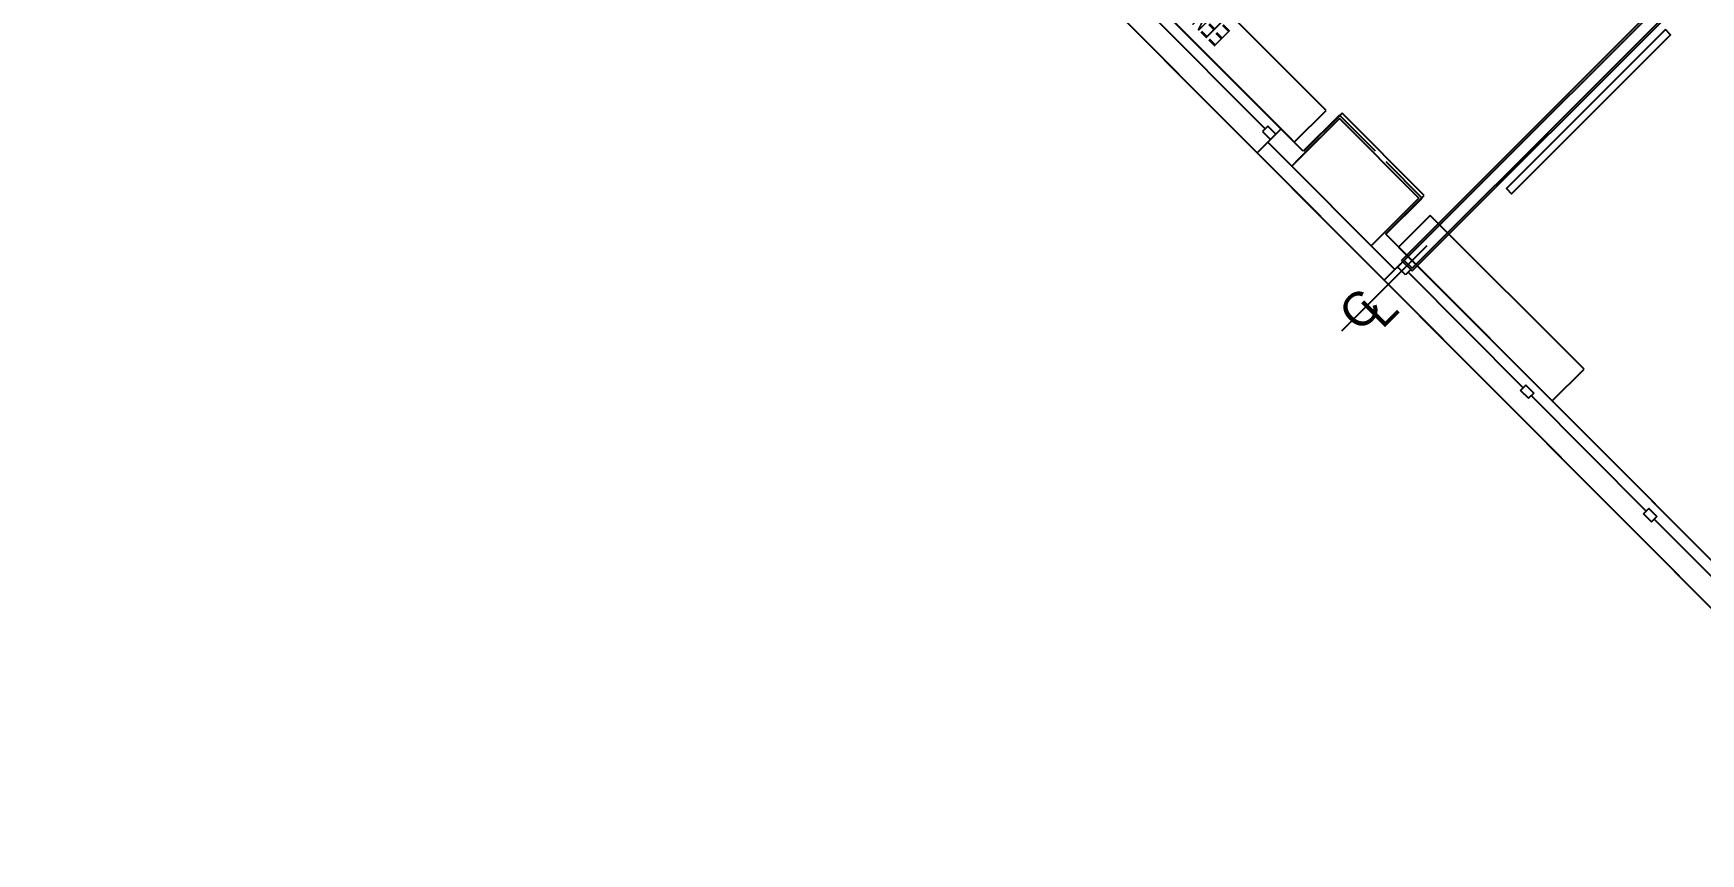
# Model space of a CAD drawing. Extents: x -170 to 1783, y -20 to 1205.
# Drawn here: x -169.9 to 274.9, y 0 to 218.8 of the extents above; entities that cross this region are included whole.
import ezdxf
from ezdxf.enums import TextEntityAlignment as Align

# ---------------------------------------------------------------- set-up
doc = ezdxf.new("R2010")
doc.units = 0
doc.header["$LTSCALE"] = 96
doc.header["$MEASUREMENT"] = 0
for name, color, linetype in [('_DIM_A', 7, 'Continuous'), ('A-E-COLM_A', 7, 'Continuous'), ('A-FURN-P-PNLS-TEXT', 7, 'Continuous'), ('A-GLAZ_A', 7, 'Continuous'), ('A-WALL-BLOW_A', 7, 'Continuous'), ('A-WALL-EXIST_A', 7, 'Continuous'), ('A-WALL-EXT_A', 7, 'Continuous'), ('I-E-FURN_A', 7, 'Continuous'), ('I-E-WALL_A', 7, 'Continuous'), ('I-MECH_A', 7, 'Continuous'), ('I-N-FILL-TNT_A', 7, 'Continuous'), ('I-N-WALL_A', 7, 'Continuous'), ('MAIN_PANEL', 7, 'Continuous'), ('X-BASE-04-EXISTING', 7, 'Continuous'), ('X-BASE-04-EXISTING_A', 7, 'Continuous')]:
    doc.layers.add(name, color=color, linetype=linetype)
doc.styles.add('ARIAL', font='arial.ttf')

# ---------------------------------------------------------------- blocks, each defined once
blk = doc.blocks.new('_BL_0000')
at = {"layer": 'X-BASE-04-EXISTING', "color": 92, "linetype": 'Continuous'}
for p, q in [((15, 18), (-15, 18)), ((-15, 18), (-15, 0)), ((15, 0), (15, 18)), ((-15, 0), (15, 0)), ((-15, 0), (-15, 0))]:
    blk.add_line(p, q, dxfattribs=at)
blk = doc.blocks.new('EC-EFN-244')
at = {"layer": 'A-FURN-P-PNLS-TEXT', "color": 40, "linetype": 'Continuous', "width": 0.577333}
blk.add_text('EFN-244', height=6, dxfattribs=at).set_placement((12.46, 8), align=Align.MIDDLE_CENTER)

msp = doc.modelspace()

# ---------------------------------------------------------------- linework, layer by layer
at = {"layer": '_DIM_A', "color": 212, "linetype": 'Continuous'}
msp.add_line((201.81887, 162.15638), (179.06434, 139.40185), dxfattribs=at)
msp.add_line((201.81887, 162.15638), (179.06434, 139.40185), dxfattribs=at)
at = {"layer": 'A-E-COLM_A', "color": 7, "linetype": 'Continuous'}
for p, q in [((168.27835, 185.88598), (178.54725, 196.12315)), ((179.25654, 197.53627), (168.98765, 187.29909)), ((178.54725, 196.12315), (199.72762, 174.87717)), ((201.14292, 175.58209), (179.25654, 197.53627)), ((199.72762, 174.87717), (190.52102, 165.69901)), ((190.87403, 165.34491), (201.14292, 175.58209))]:
    msp.add_line(p, q, dxfattribs=at)
at = {"layer": 'A-GLAZ_A', "color": 212, "linetype": 'Continuous'}
for p, q in [((158.74391, 193.32535), (128.05443, 224.1099)), ((159.45211, 194.03136), (158.03571, 192.61934)), ((158.03571, 192.61934), (160.15374, 190.49474)), ((158.03571, 192.61934), (158.03571, 192.61934)), ((161.57014, 191.90677), (159.45211, 194.03136)), ((160.15374, 190.49474), (161.57014, 191.90677)), ((194.04233, 156.50116), (195.45873, 157.91319)), ((196.16037, 154.37656), (194.04233, 156.50116)), ((195.45873, 157.91319), (197.57677, 155.78859)), ((197.57677, 155.78859), (196.16037, 154.37656)), ((196.16037, 154.37656), (196.16037, 154.37656)), ((227.55804, 124.29803), (196.86857, 155.08258)), ((228.26624, 125.00404), (226.84985, 123.59202)), ((226.84985, 123.59202), (228.26624, 125.00404)), ((230.38428, 122.87944), (228.26624, 125.00404)), ((228.26624, 125.00404), (230.38428, 122.87944)), ((226.84985, 123.59202), (228.96788, 121.46742)), ((226.84985, 123.59202), (226.84985, 123.59202)), ((228.96788, 121.46742), (226.84985, 123.59202)), ((228.96788, 121.46742), (230.38428, 122.87944)), ((230.38428, 122.87944), (228.96788, 121.46742)), ((228.96788, 121.46742), (228.96788, 121.46742)), ((260.36556, 91.38888), (229.67608, 122.17343)), ((261.07375, 92.09489), (259.65736, 90.68287)), ((259.65736, 90.68287), (261.07375, 92.09489)), ((259.65736, 90.68287), (261.77539, 88.55827)), ((259.65736, 90.68287), (259.65736, 90.68287)), ((261.77539, 88.55827), (259.65736, 90.68287)), ((263.19179, 89.97029), (261.07375, 92.09489)), ((261.07375, 92.09489), (263.19179, 89.97029)), ((261.77539, 88.55827), (263.19179, 89.97029)), ((263.19179, 89.97029), (261.77539, 88.55827)), ((293.17307, 58.47973), (262.48359, 89.26428)), ((261.77539, 88.55827), (261.77539, 88.55827))]:
    msp.add_line(p, q, dxfattribs=at)
at = {"layer": 'A-WALL-BLOW_A', "color": 5, "linetype": 'Continuous'}
for p, q in [((162.98654, 193.31879), (29.63846, 327.07998)), ((23.26467, 320.72587), (156.61275, 186.96468)), ((156.61275, 186.96468), (162.98654, 193.31879)), ((196.87513, 159.32521), (190.50134, 152.9711)), ((330.22321, 25.56402), (196.87513, 159.32521)), ((190.50134, 152.9711), (323.84942, 19.20991))]:
    msp.add_line(p, q, dxfattribs=at)
at = {"layer": 'A-WALL-EXIST_A', "color": 2, "linetype": 'Continuous'}
for p, q in [((168.01278, 185.62122), (178.54725, 196.12315)), ((178.54861, 197.00704), (168.89939, 187.38762)), ((178.54725, 196.12315), (199.72762, 174.87717)), ((188.16803, 187.35782), (178.54861, 197.00704)), ((200.6115, 174.8758), (190.99208, 184.52502)), ((199.72762, 174.87717), (190.52102, 165.69901)), ((190.96228, 165.25638), (200.6115, 174.8758)), ((261.82827, 94.17085), (264.65232, 91.33806))]:
    msp.add_line(p, q, dxfattribs=at)
at = {"layer": 'A-WALL-EXT_A', "color": 2, "linetype": 'Continuous'}
for p, q in [((162.98654, 193.31879), (159.44554, 189.78873)), ((168.89939, 187.38762), (162.98654, 193.31879)), ((159.44554, 189.78873), (156.61275, 186.96468)), ((156.61275, 186.96468), (190.50134, 152.9711)), ((193.33414, 155.79515), (159.44554, 189.78873)), ((159.44554, 189.78873), (165.79965, 183.41493)), ((165.79965, 183.41493), (168.01278, 185.62122)), ((190.52102, 165.69901), (186.98002, 162.16895)), ((196.87513, 159.32521), (190.96228, 165.25638)), ((186.98002, 162.16895), (193.33414, 155.79515)), ((190.50134, 152.9711), (193.33414, 155.79515)), ((193.33414, 155.79515), (196.87513, 159.32521))]:
    msp.add_line(p, q, dxfattribs=at)
at = {"layer": 'I-E-FURN_A', "color": 65, "linetype": 'Continuous'}
msp.add_3dface([(265.49376, 219.82563), (223.06735, 177.39923), (224.48156, 175.98501), (266.90797, 218.41142)], dxfattribs=at)
at = {"layer": 'I-E-WALL_A', "color": 132, "linetype": 'Continuous'}
for p, q in [((168.01278, 185.62122), (178.54725, 196.12315)), ((178.54861, 197.00704), (168.89939, 187.38762)), ((178.54725, 196.12315), (199.72762, 174.87717)), ((188.16803, 187.35782), (178.54861, 197.00704)), ((200.6115, 174.8758), (190.99208, 184.52502)), ((199.72762, 174.87717), (190.52102, 165.69901)), ((190.96228, 165.25638), (200.6115, 174.8758)), ((261.82827, 94.17085), (264.65232, 91.33806))]:
    msp.add_line(p, q, dxfattribs=at)
at = {"layer": 'I-MECH_A', "color": 7, "linetype": 'Continuous'}
for p, q in [((174.97938, 198.28565), (133.96719, 239.29784)), ((125.48191, 230.81256), (166.4941, 189.80036)), ((166.4941, 189.80036), (174.97938, 198.28565)), ((166.4941, 189.80036), (166.4941, 189.80036)), ((166.4941, 189.80036), (166.4941, 189.80036)), ((202.78133, 170.27052), (194.29604, 161.78524)), ((243.79352, 129.25832), (202.78133, 170.27052)), ((194.29604, 161.78524), (235.30824, 120.77304)), ((235.30824, 120.77304), (243.79352, 129.25832)), ((235.30824, 120.77304), (235.30824, 120.77304)), ((235.30824, 120.77304), (235.30824, 120.77304))]:
    msp.add_line(p, q, dxfattribs=at)
at = {"layer": 'I-N-FILL-TNT_A', "color": 47, "linetype": 'Continuous'}
msp.add_3dface([(197.93196, 156.14378), (286.74921, 244.96102), (284.62789, 247.08234), (195.81064, 158.2651)], dxfattribs=at)
at = {"layer": 'I-N-WALL_A', "color": 2, "linetype": 'Continuous'}
for p, q in [((195.10354, 158.2651), (284.62789, 247.78946)), ((197.93197, 155.43667), (284.62789, 242.1326)), ((195.10354, 158.2651), (197.93197, 155.43667))]:
    msp.add_line(p, q, dxfattribs=at)
at = {"layer": 'X-BASE-04-EXISTING_A', "color": 7, "linetype": 'Continuous'}
msp.add_line((343.00003, 0), (-169.91803, 514.50696), dxfattribs=at)
at = {"layer": 'X-BASE-04-EXISTING_A', "color": 5, "linetype": 'Continuous'}
for p, q in [((162.98654, 193.31879), (29.63846, 327.07998)), ((23.26467, 320.72587), (156.61275, 186.96468)), ((156.61275, 186.96468), (162.98654, 193.31879)), ((196.87513, 159.32521), (190.50134, 152.9711)), ((330.22321, 25.56402), (196.87513, 159.32521)), ((190.50134, 152.9711), (323.84942, 19.20991))]:
    msp.add_line(p, q, dxfattribs=at)
at = {"layer": 'X-BASE-04-EXISTING_A', "color": 212, "linetype": 'Continuous'}
for p, q in [((158.74391, 193.32535), (128.05443, 224.1099)), ((159.45211, 194.03136), (158.03571, 192.61934)), ((158.03571, 192.61934), (160.15374, 190.49474)), ((158.03571, 192.61934), (158.03571, 192.61934)), ((161.57014, 191.90677), (159.45211, 194.03136)), ((160.15374, 190.49474), (161.57014, 191.90677)), ((194.04233, 156.50116), (195.45873, 157.91319)), ((196.16037, 154.37656), (194.04233, 156.50116)), ((195.45873, 157.91319), (197.57677, 155.78859)), ((197.57677, 155.78859), (196.16037, 154.37656)), ((196.16037, 154.37656), (196.16037, 154.37656)), ((227.55804, 124.29803), (196.86857, 155.08258)), ((228.26624, 125.00404), (226.84985, 123.59202)), ((226.84985, 123.59202), (228.26624, 125.00404)), ((230.38428, 122.87944), (228.26624, 125.00404)), ((228.26624, 125.00404), (230.38428, 122.87944)), ((226.84985, 123.59202), (228.96788, 121.46742)), ((226.84985, 123.59202), (226.84985, 123.59202)), ((228.96788, 121.46742), (226.84985, 123.59202)), ((228.96788, 121.46742), (230.38428, 122.87944)), ((230.38428, 122.87944), (228.96788, 121.46742)), ((228.96788, 121.46742), (228.96788, 121.46742)), ((260.36556, 91.38888), (229.67608, 122.17343)), ((261.07375, 92.09489), (259.65736, 90.68287)), ((259.65736, 90.68287), (261.07375, 92.09489)), ((259.65736, 90.68287), (261.77539, 88.55827)), ((259.65736, 90.68287), (259.65736, 90.68287)), ((261.77539, 88.55827), (259.65736, 90.68287)), ((263.19179, 89.97029), (261.07375, 92.09489)), ((261.07375, 92.09489), (263.19179, 89.97029)), ((261.77539, 88.55827), (263.19179, 89.97029)), ((263.19179, 89.97029), (261.77539, 88.55827)), ((293.17307, 58.47973), (262.48359, 89.26428)), ((261.77539, 88.55827), (261.77539, 88.55827))]:
    msp.add_line(p, q, dxfattribs=at)

# ---------------------------------------------------------------- block references
at = {"layer": 'MAIN_PANEL', "color": 47, "linetype": 'Continuous', "rotation": 135}
msp.add_blockref('EC-EFN-244', (155.52723, 220.50496), dxfattribs=at)
at = {"layer": 'X-BASE-04-EXISTING_A', "color": 92, "linetype": 'Continuous', "rotation": 314.9113866615555}
msp.add_blockref('_BL_0000', (176.38984, 172.79194), dxfattribs=at)

# ---------------------------------------------------------------- texts
at = {"layer": '_DIM_A', "color": 92, "linetype": 'Continuous', "style": 'ARIAL'}
for s, p in [('C', (183.93725, 138.78178)), ('L', (189.95149, 139.69663))]:
    msp.add_text(s, height=9, rotation=45, dxfattribs=at).set_placement(p)

doc.saveas('drawing.dxf')
